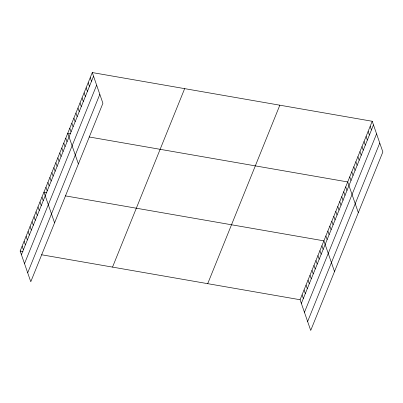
<?xml version="1.0" encoding="UTF-8"?>
<svg xmlns="http://www.w3.org/2000/svg" width="403" height="403" viewBox="0 0 403 403"><rect width="100%" height="100%" fill="white"/><g stroke="black" fill="none" stroke-linecap="round" stroke-linejoin="round"><path stroke-width="0.6" d="M92.282 72.565L102.911 103.264L30.779 281.732L20.15 251.039L92.282 72.565L372.221 121.268L382.85 151.961L310.718 330.435L300.089 299.736L372.221 121.268M21.414 254.686L93.546 76.212M24.502 263.612L96.634 85.139M27.691 272.806L99.818 94.337M112.528 267.108L184.66 88.635M207.711 283.667L279.838 105.193M301.353 303.388L373.485 124.915M304.441 312.315L376.573 133.841M307.63 321.508L379.757 143.04M70.641 133.746L67.754 133.247L78.389 163.94M89.118 136.96L347.693 181.944L358.327 212.643M46.839 192.644L43.952 192.14L54.581 222.839M65.316 195.858L323.891 240.843L334.52 271.541M20.15 251.039L23.036 251.537M41.514 254.751L300.089 299.736M370.176 126.32L371.44 129.973M368.13 131.378L369.395 135.03M366.09 136.436L367.355 140.083M364.045 141.493L365.309 145.14M362 146.551L363.264 150.198M359.96 151.604L361.219 155.256M357.914 156.661L359.179 160.313M355.869 161.719L357.134 165.366M353.829 166.777L355.088 170.424M351.784 171.834L353.048 175.481M349.739 176.892L351.003 180.539M345.714 186.856L346.973 190.503M343.729 191.763L344.993 195.41M341.744 196.669L343.008 200.321M339.759 201.576L341.024 205.228M337.779 206.487L339.039 210.134M335.795 211.394L337.059 215.041M333.81 216.3L335.074 219.952M331.825 221.212L333.09 224.859M329.84 226.118L331.105 229.765M327.861 231.025L329.125 234.677M325.876 235.936L327.14 239.584M321.906 245.749L323.171 249.397M319.927 250.656L321.186 254.308M317.942 255.567L319.206 259.215M315.957 260.474L317.221 264.121M313.972 265.381L315.237 269.033M311.993 270.292L313.252 273.939M310.008 275.199L311.272 278.846M308.023 280.105L309.287 283.752M306.038 285.012L307.303 288.664M304.058 289.923L305.318 293.57M302.074 294.83L303.338 298.477M90.237 77.623L91.501 81.27M88.192 82.675L89.456 86.328M86.151 87.733L87.416 91.385M84.106 92.791L85.371 96.438M82.061 97.848L83.325 101.496M80.021 102.906L81.28 106.553M77.975 107.964L79.24 111.611M75.93 113.016L77.195 116.669M73.89 118.074L75.149 121.726M71.845 123.132L73.109 126.779M69.8 128.189L71.064 131.836M65.775 138.153L67.034 141.801M63.79 143.06L65.054 146.712M61.805 147.966L63.07 151.619M59.82 152.878L61.085 156.525M57.841 157.785L59.1 161.432M55.856 162.691L57.12 166.343M53.871 167.603L55.135 171.25M51.886 172.509L53.151 176.156M49.907 177.416L51.166 181.068M47.922 182.322L49.186 185.974M45.937 187.234L47.201 190.881M41.967 197.047L43.232 200.699M39.988 201.958L41.252 205.606M38.003 206.865L39.267 210.512M36.018 211.771L37.283 215.424M34.033 216.678L35.298 220.33M32.054 221.59L33.313 225.237M30.069 226.496L31.333 230.143M28.084 231.403L29.348 235.055M26.099 236.314L27.364 239.961M24.12 241.221L25.379 244.868M22.135 246.127L23.399 249.779"/></g></svg>
